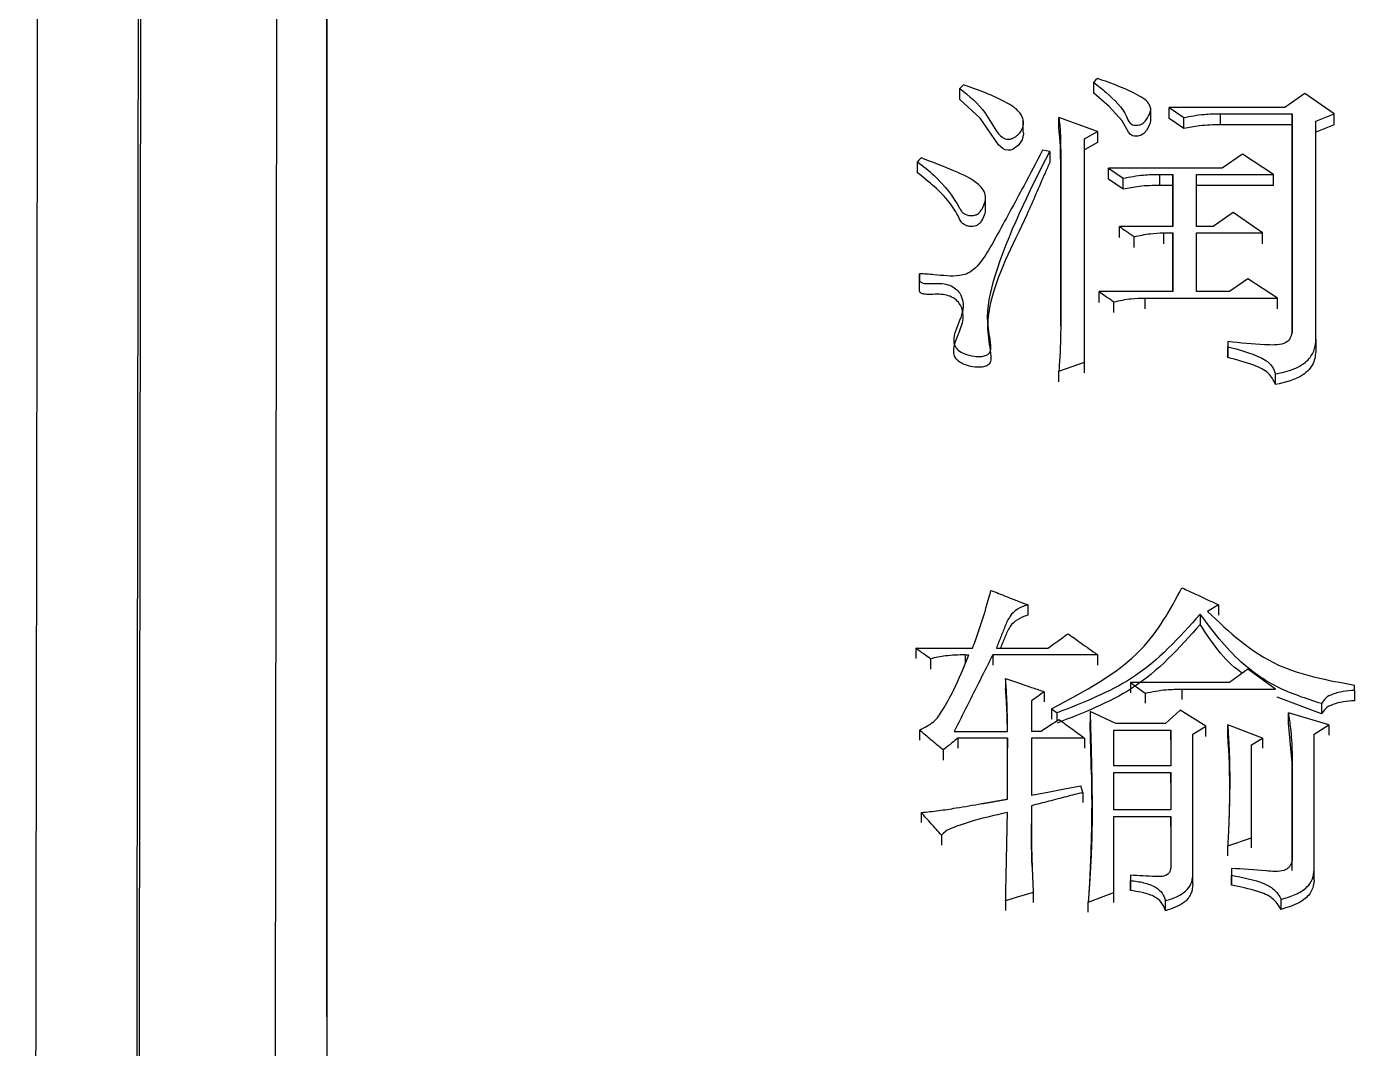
# Model space of a CAD drawing. Header units: millimetres. Extents: x 5659 to 7608, y 3628 to 5007.
# Drawn here: x 6097.13 to 6104.95, y 4815.67 to 4821.68 of the extents above; entities that cross this region are included whole.
import ezdxf

# ---------------------------------------------------------------- set-up
doc = ezdxf.new("R2010")
doc.units = ezdxf.units.MM

msp = doc.modelspace()

# ---------------------------------------------------------------- linework, layer by layer
at = {"color": 7, "linetype": 'Continuous', "lineweight": 25}
for p, q in [((6102.6487, 4821.3422), (6102.6271, 4821.32)), ((6102.6271, 4821.2546), (6102.6271, 4821.32)), ((6103.4168, 4821.2916), (6103.4168, 4821.357)), ((6104.6607, 4821.2903), (6104.5417, 4821.2087)), ((6104.8338, 4821.1716), (6104.6607, 4821.2903)), ((6103.8602, 4821.2087), (6103.9468, 4821.1493)), ((6104.5417, 4821.2087), (6103.8602, 4821.2087)), ((6103.8602, 4821.1435), (6103.8602, 4821.2087)), ((6103.0003, 4821.0712), (6103.0003, 4821.1363)), ((6103.4384, 4821.0675), (6103.2112, 4821.1493)), ((6103.2112, 4821.0841), (6103.2112, 4821.1493)), ((6103.7524, 4821.1297), (6103.7524, 4821.1954)), ((6103.9468, 4821.0841), (6103.8602, 4821.1435)), ((6103.9468, 4821.0841), (6103.9468, 4821.1493)), ((6104.1631, 4821.1716), (6104.585, 4821.1716)), ((6104.1631, 4821.1064), (6104.1631, 4821.1716)), ((6104.585, 4821.1716), (6104.585, 4819.8821)), ((6104.585, 4821.1064), (6104.585, 4821.1716)), ((6104.7256, 4821.127), (6104.8338, 4821.1716)), ((6104.8338, 4821.1064), (6104.8338, 4821.1716)), ((6103.3626, 4821.0228), (6103.4384, 4821.0675)), ((6103.4384, 4821.0675), (6103.4384, 4821.0025)), ((6104.585, 4821.1064), (6104.1631, 4821.1064)), ((6104.585, 4819.8821), (6104.585, 4821.1064)), ((6104.7256, 4819.8443), (6104.7256, 4821.127)), ((6104.8338, 4821.1064), (6104.7256, 4821.0619)), ((6103.3626, 4819.7079), (6103.3626, 4821.0228)), ((6103.4384, 4821.0025), (6103.3626, 4820.9579)), ((6103.1571, 4820.9484), (6103.1138, 4820.9558)), ((6103.1571, 4820.9484), (6103.1571, 4820.8835)), ((6103.222, 4820.9409), (6103.222, 4819.9199)), ((6103.222, 4820.8761), (6103.222, 4820.9409)), ((6104.2929, 4820.9335), (6104.1739, 4820.8514)), ((6104.4768, 4820.8141), (6104.2929, 4820.9335)), ((6102.3783, 4820.824), (6102.3783, 4820.8888)), ((6103.222, 4819.9199), (6103.222, 4820.8761)), ((6103.5033, 4820.8514), (6103.5898, 4820.7917)), ((6104.1739, 4820.8514), (6103.5033, 4820.8514)), ((6103.5033, 4820.7867), (6103.5033, 4820.8514)), ((6103.5898, 4820.727), (6103.5033, 4820.7867)), ((6103.5898, 4820.727), (6103.5898, 4820.7917)), ((6103.8061, 4820.8141), (6103.8819, 4820.8141)), ((6103.8061, 4820.7494), (6103.8061, 4820.8141)), ((6103.8819, 4820.7494), (6103.8061, 4820.7494)), ((6103.8819, 4820.8141), (6103.8819, 4820.5073)), ((6103.8819, 4820.7494), (6103.8819, 4820.8141)), ((6103.8819, 4820.5073), (6103.8819, 4820.7494)), ((6104.0225, 4820.8141), (6104.4768, 4820.8141)), ((6104.0225, 4820.5073), (6104.0225, 4820.8141)), ((6104.4768, 4820.7494), (6104.0225, 4820.7494)), ((6104.4768, 4820.7494), (6104.4768, 4820.8141)), ((6102.7792, 4820.6152), (6102.7792, 4820.6801)), ((6104.2388, 4820.5897), (6104.1199, 4820.5073)), ((6104.4119, 4820.4698), (6104.2388, 4820.5897)), ((6103.8819, 4820.5073), (6103.5682, 4820.5073)), ((6103.5682, 4820.443), (6103.5682, 4820.5073)), ((6104.1199, 4820.5073), (6104.0225, 4820.5073)), ((6103.6547, 4820.3831), (6103.6547, 4820.4473)), ((6103.8278, 4820.4698), (6103.8819, 4820.4698)), ((6103.8278, 4820.4698), (6103.8278, 4820.4055)), ((6103.8819, 4820.4698), (6103.8819, 4820.1238)), ((6103.8819, 4820.4056), (6103.8819, 4820.4698)), ((6104.0225, 4820.4698), (6104.4119, 4820.4698)), ((6104.0225, 4820.1238), (6104.0225, 4820.4698)), ((6104.4119, 4820.4056), (6104.4119, 4820.4698)), ((6103.8819, 4820.1238), (6103.8819, 4820.4055)), ((6102.3891, 4820.1353), (6102.3891, 4820.1992)), ((6104.3254, 4820.1991), (6104.2172, 4820.1238)), ((6104.4985, 4820.0861), (6104.3254, 4820.1991)), ((6103.8819, 4820.1238), (6103.4492, 4820.1238)), ((6103.4492, 4820.0601), (6103.4492, 4820.1238)), ((6104.2172, 4820.1238), (6104.0225, 4820.1238)), ((6103.5357, 4819.9998), (6103.5357, 4820.0634)), ((6103.7196, 4820.0861), (6104.4985, 4820.0861)), ((6103.7196, 4820.0223), (6103.7196, 4820.0861)), ((6104.4985, 4820.0224), (6104.4985, 4820.0861)), ((6104.2064, 4819.8291), (6104.2064, 4819.7988)), ((6104.2064, 4819.8291), (6104.2064, 4819.7658)), ((6104.2064, 4819.7355), (6104.2064, 4819.7988)), ((6104.7256, 4819.8443), (6104.7256, 4819.7809)), ((6103.2112, 4819.6548), (6103.3626, 4819.7079)), ((6103.2112, 4819.5917), (6103.2112, 4819.6548)), ((6103.3626, 4819.6448), (6103.3626, 4819.7079)), ((6104.4876, 4819.5764), (6104.4876, 4819.6396)), ((6103.0273, 4818.2792), (6103.0273, 4818.2178)), ((6104.1523, 4818.2792), (6104.0874, 4818.2406)), ((6104.1523, 4818.2792), (6104.1523, 4818.2181)), ((6104.0441, 4818.2251), (6104.0441, 4818.1641)), ((6102.3675, 4818.0238), (6102.7028, 4818.0238)), ((6102.3675, 4818.0238), (6102.3675, 4817.963)), ((6102.8434, 4818.0238), (6103.1463, 4818.0238)), ((6102.454, 4817.9617), (6102.454, 4817.9011)), ((6102.6595, 4817.985), (6102.6812, 4817.985)), ((6102.6595, 4817.985), (6102.6595, 4817.9353)), ((6103.4384, 4817.985), (6102.8218, 4817.985)), ((6102.8218, 4817.985), (6102.8218, 4817.9243)), ((6103.4384, 4817.985), (6103.4384, 4817.9243)), ((6102.8975, 4817.8453), (6102.8975, 4817.7847)), ((6104.3254, 4817.8996), (6104.2172, 4817.8219)), ((6104.4877, 4817.7831), (6104.3254, 4817.8996)), ((6103.1247, 4817.7675), (6103.1247, 4817.7071)), ((6103.6331, 4817.8219), (6103.7196, 4817.7597)), ((6104.2172, 4817.8219), (6103.6331, 4817.8219)), ((6103.6331, 4817.8219), (6103.6331, 4817.7614)), ((6103.936, 4817.7831), (6104.4877, 4817.7831)), ((6103.936, 4817.7831), (6103.936, 4817.7226)), ((6104.9528, 4817.7753), (6104.9528, 4817.8064)), ((6104.9528, 4817.7753), (6104.9528, 4817.7148)), ((6103.049, 4817.713), (6103.049, 4817.5338)), ((6103.7196, 4817.7597), (6103.7196, 4817.6993)), ((6104.7581, 4817.6368), (6104.4979, 4817.7352)), ((6104.7581, 4817.6975), (6104.7581, 4817.6371)), ((6103.1679, 4817.6663), (6103.2004, 4817.643)), ((6103.2004, 4817.5969), (6103.2004, 4817.643)), ((6103.5466, 4817.5806), (6103.3951, 4817.6507)), ((6103.3951, 4817.6507), (6103.3951, 4817.5905)), ((6103.9252, 4817.6585), (6103.8386, 4817.5806)), ((6104.0766, 4817.565), (6103.9252, 4817.6585)), ((6104.8014, 4817.5728), (6104.5634, 4817.6429)), ((6104.5634, 4817.5827), (6104.5634, 4817.6429)), ((6102.3892, 4817.5416), (6102.3892, 4817.4814)), ((6102.5946, 4817.5338), (6102.9083, 4817.5338)), ((6103.1031, 4817.5338), (6103.049, 4817.5338)), ((6103.5357, 4817.5416), (6103.8711, 4817.5416)), ((6103.5357, 4817.3307), (6103.5357, 4817.5416)), ((6103.8386, 4817.5806), (6103.5466, 4817.5806)), ((6103.8711, 4817.5416), (6103.8711, 4817.3307)), ((6103.8711, 4817.4815), (6103.8711, 4817.5416)), ((6104.0009, 4817.5182), (6104.0766, 4817.565)), ((6104.0766, 4817.5048), (6104.0766, 4817.565)), ((6104.4119, 4817.4948), (6104.2064, 4817.5728)), ((6104.2064, 4817.5123), (6104.2064, 4817.5728)), ((6104.585, 4817.3486), (6104.5634, 4817.5824)), ((6104.7148, 4817.5182), (6104.8014, 4817.5728)), ((6104.8014, 4817.5728), (6104.8014, 4817.5126)), ((6102.9083, 4817.4948), (6102.6163, 4817.4948)), ((6102.6163, 4817.4948), (6102.6163, 4817.4347)), ((6102.9083, 4817.135), (6102.9083, 4817.4948)), ((6102.9083, 4817.4948), (6102.9083, 4817.4347)), ((6103.3627, 4817.4948), (6103.049, 4817.4948)), ((6103.049, 4817.4948), (6103.049, 4817.1585)), ((6103.3627, 4817.4948), (6103.3627, 4817.4347)), ((6104.0009, 4816.6948), (6104.0009, 4817.5182)), ((6104.2103, 4817.4363), (6104.2064, 4817.5123)), ((6104.347, 4817.4557), (6104.4119, 4817.4948)), ((6104.4119, 4817.4948), (6104.4119, 4817.4347)), ((6104.7148, 4816.7184), (6104.7148, 4817.5182)), ((6102.5297, 4817.4245), (6102.5297, 4817.3645)), ((6104.585, 4817.4089), (6104.585, 4816.7735)), ((6104.585, 4817.3489), (6104.585, 4817.4089)), ((6103.8711, 4817.3307), (6103.5357, 4817.3307)), ((6104.585, 4816.7141), (6104.585, 4817.3486)), ((6103.5357, 4817.2916), (6103.8711, 4817.2916)), ((6103.5357, 4817.0722), (6103.5357, 4817.2916)), ((6103.8711, 4817.2916), (6103.8711, 4817.0722)), ((6103.8711, 4817.2318), (6103.8711, 4817.2916)), ((6103.3519, 4817.1741), (6103.341, 4817.2133)), ((6103.3519, 4817.1741), (6103.3519, 4817.1145)), ((6103.8711, 4817.0722), (6103.5357, 4817.0722)), ((6102.3999, 4817.0565), (6102.3999, 4816.997)), ((6103.5357, 4817.033), (6103.8711, 4817.033)), ((6103.5358, 4816.5844), (6103.5357, 4817.033)), ((6103.8711, 4817.033), (6103.8711, 4816.742)), ((6103.8711, 4816.9735), (6103.8711, 4817.033)), ((6102.5189, 4816.923), (6102.5189, 4816.8637)), ((6104.2064, 4816.8601), (6104.347, 4816.9073)), ((6104.347, 4816.848), (6104.347, 4816.9073)), ((6104.2064, 4816.8009), (6104.2064, 4816.8601)), ((6103.6331, 4816.6869), (6103.6331, 4816.6553)), ((6103.6331, 4816.6869), (6103.6331, 4816.6279)), ((6104.0009, 4816.6358), (6104.0009, 4816.6948)), ((6104.2281, 4816.7263), (6104.2281, 4816.6869)), ((6104.2281, 4816.7263), (6104.2281, 4816.6672)), ((6104.2281, 4816.6276), (6104.2281, 4816.6869)), ((6104.7148, 4816.6594), (6104.7148, 4816.7184)), ((6103.6331, 4816.5961), (6103.6331, 4816.6553)), ((6102.8975, 4816.537), (6102.8975, 4816.4782)), ((6103.0598, 4816.5844), (6103.0598, 4816.5255)), ((6103.3843, 4816.5291), (6103.5358, 4816.5844)), ((6103.3843, 4816.4703), (6103.3843, 4816.5291)), ((6103.5358, 4816.5255), (6103.5358, 4816.5844)), ((6103.8386, 4816.4779), (6103.8386, 4816.537)), ((6104.5201, 4816.4857), (6104.5201, 4816.5449))]:
    msp.add_line(p, q, dxfattribs=at)
at = {"color": 7, "linetype": 'Continuous', "lineweight": 25, "flags": 128}
for points in [[(6103.4383, 4821.3792), (6103.4275, 4821.3681), (6103.4167, 4821.357)], [(6103.7511, 4821.13), (6103.7475, 4821.1096), (6103.7275, 4821.0735), (6103.7117, 4821.0546), (6103.6962, 4821.0443), (6103.6768, 4821.0386), (6103.6577, 4821.0385), (6103.6442, 4821.042), (6103.6331, 4821.0488), (6103.6224, 4821.0624), (6103.5837, 4821.1292), (6103.5079, 4821.2138), (6103.4168, 4821.2916), (6103.4168, 4821.2916)], [(6102.9987, 4821.0698), (6103.0022, 4821.052), (6102.9955, 4821.0176), (6102.9733, 4820.9859), (6102.941, 4820.963), (6102.9264, 4820.9576), (6102.9116, 4820.9558), (6102.8952, 4820.9588), (6102.88, 4820.9664), (6102.8557, 4820.9889), (6102.7465, 4821.1453), (6102.6271, 4821.2546), (6102.6271, 4821.2546)], [(6102.3999, 4820.9111), (6102.3944, 4820.9054), (6102.3864, 4820.8971), (6102.3783, 4820.8888)], [(6102.3891, 4820.1654), (6102.3891, 4820.1891), (6102.3891, 4820.2293)], [(6103.1679, 4817.6663), (6103.1679, 4817.6394), (6103.1679, 4817.6226), (6103.1679, 4817.606)], [(6103.049, 4817.1585), (6103.1463, 4817.1768), (6103.2437, 4817.195), (6103.341, 4817.2133)], [(6103.0598, 4816.5844), (6103.0128, 4816.5706), (6102.9658, 4816.5569), (6102.8975, 4816.537)]]:
    msp.add_lwpolyline(points, dxfattribs=at)
at = {"color": 7, "linetype": 'Continuous', "lineweight": 25}
for points, knots in [([(6098.8965, 4846.9423), (6098.8965, 4846.8383), (6098.8966, 4846.3175), (6098.8966, 4844.9506), (6098.8967, 4842.7907), (6098.8968, 4840.1723), (6098.8968, 4837.7098), (6098.8968, 4834.202), (6098.8969, 4831.059), (6098.8969, 4826.7439), (6098.8969, 4822.0569), (6098.897, 4816.9247), (6098.897, 4811.5011), (6098.8971, 4806.9424), (6098.8971, 4801.02), (6098.8972, 4796.1142), (6098.8973, 4789.4352), (6098.8974, 4785.1425), (6098.8974, 4782.1413)], [0, 0, 0, 0, 0.020124, 0.100733, 0.181328, 0.221587, 0.302184, 0.342442, 0.423039, 0.463298, 0.543894, 0.624491, 0.664749, 0.745346, 0.785604, 0.8662, 0.906458, 1, 1, 1, 1]), ([(6098.897, 4815.8523), (6098.897, 4817.037), (6098.8969, 4819.2905), (6098.8969, 4823.3308), (6098.8969, 4827.0384), (6098.8968, 4831.2731), (6098.8968, 4834.347), (6098.8968, 4837.7592), (6098.8967, 4840.7366), (6098.8967, 4843.0801), (6098.8966, 4845.0205), (6098.8965, 4845.7542), (6098.8965, 4846.251)], [0, 0, 0, 0, 0.072858, 0.13859, 0.270184, 0.335916, 0.467513, 0.533245, 0.664841, 0.796434, 0.862166, 1, 1, 1, 1]), ([(6097.2279, 4845.9943), (6097.228, 4846.0226), (6097.2283, 4846.1111), (6097.227, 4845.1247), (6097.224, 4843.1118), (6097.2194, 4840.0492), (6097.2142, 4836.6609), (6097.2091, 4833.3235), (6097.2044, 4830.2538), (6097.1989, 4826.6104), (6097.1923, 4822.3397), (6097.1851, 4817.694), (6097.1774, 4812.7472), (6097.1692, 4807.5768), (6097.1602, 4801.8925), (6097.1503, 4795.6955), (6097.1396, 4789.0117), (6097.132, 4784.3209), (6097.1282, 4781.9269)], [0, 0, 0, 0, 0.039342, 0.122943, 0.206183, 0.289063, 0.371582, 0.416612, 0.465601, 0.518547, 0.575452, 0.636313, 0.690059, 0.746552, 0.805793, 0.867782, 0.932518, 1, 1, 1, 1]), ([(6097.7332, 4781.7913), (6097.7378, 4785.0906), (6097.7469, 4791.6891), (6097.7598, 4801.1191), (6097.7718, 4809.9997), (6097.7828, 4818.1574), (6097.7925, 4825.4578), (6097.8008, 4831.7755), (6097.8075, 4836.9976), (6097.8126, 4841.0541), (6097.8158, 4843.8021), (6097.8172, 4845.2482), (6097.8169, 4845.225), (6097.8167, 4845.2162)], [0, 0, 0, 0, 0.094309, 0.188619, 0.282928, 0.377238, 0.471547, 0.565857, 0.660166, 0.754475, 0.848785, 0.943094, 1, 1, 1, 1]), ([(6097.7472, 4781.7426), (6097.7505, 4784.1283), (6097.757, 4788.8349), (6097.7662, 4795.5842), (6097.7749, 4801.9267), (6097.7829, 4807.8219), (6097.7902, 4813.2525), (6097.7979, 4818.9855), (6097.8056, 4824.7541), (6097.8128, 4830.2344), (6097.8186, 4834.7015), (6097.8231, 4838.2247), (6097.8263, 4840.8866), (6097.8286, 4842.7895), (6097.8299, 4844.0083), (6097.8305, 4844.7253), (6097.8303, 4844.7561), (6097.8302, 4844.7708)], [0, 0, 0, 0, 0.06854, 0.13522, 0.200041, 0.263001, 0.324101, 0.38334, 0.468684, 0.549845, 0.626823, 0.699617, 0.768227, 0.832652, 0.892892, 0.948946, 1, 1, 1, 1]), ([(6098.6283, 4844.017), (6098.6284, 4844.0291), (6098.6287, 4844.1413), (6098.6285, 4843.7887), (6098.628, 4843.2187), (6098.6274, 4842.672), (6098.6267, 4841.9978), (6098.6257, 4841.1897), (6098.6246, 4840.2499), (6098.6233, 4839.1783), (6098.6212, 4837.4687), (6098.6179, 4834.7826), (6098.6127, 4830.6328), (6098.606, 4825.4164), (6098.5986, 4819.8096), (6098.591, 4814.1323), (6098.5836, 4808.6652), (6098.5754, 4802.6524), (6098.5664, 4796.1048), (6098.5566, 4789.0619), (6098.5498, 4784.1196), (6098.5463, 4781.6055)], [0, 0, 0, 0, 0.008365, 0.077995, 0.107986, 0.138061, 0.168221, 0.198465, 0.228793, 0.259205, 0.289702, 0.358895, 0.433683, 0.514064, 0.600037, 0.66048, 0.723411, 0.788828, 0.856732, 0.927123, 1, 1, 1, 1]), ([(6103.4168, 4821.357), (6103.4413, 4821.3368), (6103.5152, 4821.2758), (6103.5969, 4821.1977), (6103.6204, 4821.1249), (6103.6389, 4821.1087), (6103.6529, 4821.1037), (6103.669, 4821.1024), (6103.6865, 4821.1049), (6103.7048, 4821.1127), (6103.7271, 4821.1342), (6103.7429, 4821.1623), (6103.755, 4821.1939), (6103.7482, 4821.2216), (6103.726, 4821.2521), (6103.6625, 4821.2907), (6103.5653, 4821.3344), (6103.4809, 4821.3642), (6103.4383, 4821.3792)], [0, 0, 0, 0, 0.109185, 0.329159, 0.383764, 0.397994, 0.412315, 0.428913, 0.44575, 0.465116, 0.490353, 0.552222, 0.585254, 0.61868, 0.660425, 0.720614, 0.859403, 1, 1, 1, 1]), ([(6102.6271, 4821.32), (6102.6821, 4821.2755), (6102.7796, 4821.1969), (6102.8262, 4821.0837), (6102.8739, 4821.0339), (6102.8943, 4821.0233), (6102.9123, 4821.0195), (6102.9315, 4821.0232), (6102.9529, 4821.0335), (6102.9772, 4821.0525), (6102.9982, 4821.0816), (6103.0043, 4821.1175), (6102.9967, 4821.1595), (6102.9608, 4821.202), (6102.8473, 4821.2715), (6102.7367, 4821.3108), (6102.6487, 4821.3422)], [0, 0, 0, 0, 0.207529, 0.367372, 0.400836, 0.41667, 0.431354, 0.448141, 0.466694, 0.497248, 0.538464, 0.578549, 0.619959, 0.682145, 0.746849, 1, 1, 1, 1]), ([(6103.2112, 4821.1493), (6103.2145, 4821.1197), (6103.2201, 4821.0703), (6103.2213, 4821.0008), (6103.2218, 4820.9609), (6103.222, 4820.9409)], [0, 0, 0, 0, 0.426865, 0.713404, 1, 1, 1, 1]), ([(6103.9468, 4821.1493), (6103.9865, 4821.1567), (6104.0577, 4821.1699), (6104.1308, 4821.171), (6104.1631, 4821.1716)], [0, 0, 0, 0, 0.558835, 1, 1, 1, 1]), ([(6103.222, 4820.8761), (6103.2218, 4820.8909), (6103.2214, 4820.9331), (6103.2206, 4821.0026), (6103.2143, 4821.0569), (6103.2112, 4821.0841)], [0, 0, 0, 0, 0.213578, 0.606407, 1, 1, 1, 1]), ([(6104.1631, 4821.1064), (6104.122, 4821.1055), (6104.0488, 4821.1039), (6103.9779, 4821.0902), (6103.9468, 4821.0841)], [0, 0, 0, 0, 0.561085, 1, 1, 1, 1]), ([(6102.3783, 4820.8888), (6102.4118, 4820.8623), (6102.5133, 4820.7823), (6102.5926, 4820.6782), (6102.6364, 4820.5963), (6102.6537, 4820.5817), (6102.6751, 4820.5733), (6102.697, 4820.5705), (6102.7171, 4820.573), (6102.7348, 4820.5812), (6102.758, 4820.6044), (6102.7744, 4820.6401), (6102.7823, 4820.6844), (6102.7686, 4820.7232), (6102.7126, 4820.7818), (6102.5821, 4820.842), (6102.4643, 4820.8867), (6102.3999, 4820.9111)], [0, 0, 0, 0, 0.118687, 0.359196, 0.382949, 0.402078, 0.421221, 0.441113, 0.455768, 0.470499, 0.490908, 0.548405, 0.590663, 0.633125, 0.674263, 0.821869, 1, 1, 1, 1]), ([(6103.1138, 4820.9558), (6103.0774, 4820.8857), (6102.9886, 4820.7148), (6102.8759, 4820.5088), (6102.7841, 4820.343), (6102.73, 4820.2675), (6102.6728, 4820.2275), (6102.5917, 4820.2088), (6102.4969, 4820.2231), (6102.4182, 4820.2276), (6102.3891, 4820.2293)], [0, 0, 0, 0, 0.2217717, 0.5408252, 0.6535026, 0.7489436, 0.7896473, 0.8225494, 0.93445, 1, 1, 1, 1]), ([(6102.3891, 4820.1992), (6102.3892, 4820.1957), (6102.3895, 4820.1899), (6102.3941, 4820.1824), (6102.4016, 4820.1768), (6102.4182, 4820.1713), (6102.4601, 4820.1699), (6102.5123, 4820.1749), (6102.5679, 4820.163), (6102.604, 4820.1426), (6102.6323, 4820.1102), (6102.6498, 4820.0628), (6102.6443, 4819.9792), (6102.5998, 4819.9042), (6102.5891, 4819.8351), (6102.5971, 4819.8016), (6102.6185, 4819.776), (6102.6576, 4819.7544), (6102.7045, 4819.742), (6102.7475, 4819.7403), (6102.7751, 4819.7452), (6102.7925, 4819.7531), (6102.8033, 4819.7632), (6102.8114, 4819.781), (6102.8091, 4819.8414), (6102.7747, 4819.9855), (6102.8702, 4820.3836), (6103.0349, 4820.7078), (6103.1571, 4820.9484)], [0, 0, 0, 0, 0.005261, 0.008837, 0.012422, 0.017277, 0.029828, 0.061172, 0.078769, 0.096459, 0.112862, 0.137643, 0.170618, 0.238675, 0.261666, 0.275651, 0.289759, 0.306991, 0.331345, 0.347224, 0.357105, 0.364402, 0.370592, 0.376767, 0.392657, 0.46137, 0.600195, 1, 1, 1, 1]), ([(6102.7778, 4820.6153), (6102.7775, 4820.6048), (6102.7767, 4820.58), (6102.7618, 4820.5498), (6102.7453, 4820.5263), (6102.7301, 4820.514), (6102.7133, 4820.5078), (6102.6941, 4820.5063), (6102.6728, 4820.5095), (6102.6515, 4820.5185), (6102.6338, 4820.535), (6102.6115, 4820.582), (6102.5672, 4820.6554), (6102.4794, 4820.7427), (6102.4122, 4820.7968), (6102.3783, 4820.824)], [0, 0, 0, 0, 0.057364, 0.135452, 0.174054, 0.20354, 0.227011, 0.250403, 0.283482, 0.316855, 0.35045, 0.398369, 0.589542, 0.793116, 1, 1, 1, 1]), ([(6103.1571, 4820.8835), (6103.1479, 4820.8631), (6103.1017, 4820.761), (6102.9857, 4820.4773), (6102.8143, 4820.1748), (6102.7842, 4819.8855), (6102.809, 4819.7812), (6102.8113, 4819.7181), (6102.8035, 4819.6998), (6102.7912, 4819.6887), (6102.7707, 4819.6804), (6102.7364, 4819.6762), (6102.6905, 4819.6814), (6102.6461, 4819.6964), (6102.6125, 4819.718), (6102.5937, 4819.7452), (6102.5882, 4819.7948), (6102.6141, 4819.8639), (6102.6483, 4819.939), (6102.6479, 4820.0064), (6102.6295, 4820.0512), (6102.5991, 4820.0828), (6102.561, 4820.1013), (6102.5161, 4820.1092), (6102.4768, 4820.1077), (6102.4434, 4820.1067), (6102.4219, 4820.1075), (6102.4064, 4820.111), (6102.3971, 4820.1157), (6102.3911, 4820.1225), (6102.3891, 4820.1294), (6102.3891, 4820.1337), (6102.3891, 4820.1353)], [0, 0, 0, 0, 0.033509, 0.167495, 0.460572, 0.533975, 0.607467, 0.62244, 0.629349, 0.63632, 0.644144, 0.656215, 0.676583, 0.698156, 0.712672, 0.727345, 0.74395, 0.787231, 0.835835, 0.865096, 0.888822, 0.906543, 0.924342, 0.940793, 0.960202, 0.97046, 0.980426, 0.985388, 0.989354, 0.993351, 0.997673, 1, 1, 1, 1]), ([(6103.5898, 4820.7917), (6103.6296, 4820.7991), (6103.7007, 4820.8124), (6103.7739, 4820.8136), (6103.8061, 4820.8141)], [0, 0, 0, 0, 0.558836, 1, 1, 1, 1]), ([(6103.8061, 4820.7494), (6103.7651, 4820.7485), (6103.6918, 4820.7469), (6103.6209, 4820.7331), (6103.5898, 4820.727)], [0, 0, 0, 0, 0.561086, 1, 1, 1, 1]), ([(6103.5682, 4820.5073), (6103.5805, 4820.4987), (6103.6011, 4820.4844), (6103.63, 4820.4644), (6103.6465, 4820.453), (6103.6547, 4820.4473)], [0, 0, 0, 0, 0.42837, 0.714189, 1, 1, 1, 1]), ([(6103.6547, 4820.4473), (6103.6864, 4820.4541), (6103.7431, 4820.4663), (6103.8019, 4820.4687), (6103.8278, 4820.4698)], [0, 0, 0, 0, 0.558879, 1, 1, 1, 1]), ([(6102.3891, 4820.2293), (6102.3891, 4820.2237), (6102.3891, 4820.2136), (6102.3891, 4820.2036), (6102.3891, 4820.1992)], [0, 0, 0, 0, 0.56, 1, 1, 1, 1]), ([(6103.4492, 4820.1238), (6103.4615, 4820.1152), (6103.4821, 4820.1008), (6103.511, 4820.0807), (6103.5275, 4820.0692), (6103.5357, 4820.0634)], [0, 0, 0, 0, 0.428365, 0.714185, 1, 1, 1, 1]), ([(6103.5357, 4820.0634), (6103.5693, 4820.0708), (6103.6295, 4820.084), (6103.692, 4820.0855), (6103.7196, 4820.0861)], [0, 0, 0, 0, 0.558545, 1, 1, 1, 1]), ([(6103.222, 4819.9199), (6103.2217, 4819.8934), (6103.2212, 4819.8403), (6103.2178, 4819.752), (6103.2136, 4819.6901), (6103.2112, 4819.6548)], [0, 0, 0, 0, 0.300385, 0.600783, 1, 1, 1, 1]), ([(6104.585, 4819.8821), (6104.5821, 4819.8698), (6104.5763, 4819.8448), (6104.5381, 4819.8135), (6104.4818, 4819.8083), (6104.3714, 4819.8121), (6104.2794, 4819.8216), (6104.2064, 4819.8291)], [0, 0, 0, 0, 0.110883, 0.226049, 0.356903, 0.489202, 1, 1, 1, 1]), ([(6104.2064, 4819.7988), (6104.2728, 4819.782), (6104.3645, 4819.7586), (6104.4652, 4819.6986), (6104.4803, 4819.659), (6104.4876, 4819.6396)], [0, 0, 0, 0, 0.572938, 0.791384, 1, 1, 1, 1]), ([(6104.4876, 4819.6396), (6104.5247, 4819.6471), (6104.5975, 4819.6618), (6104.6803, 4819.7139), (6104.7209, 4819.78), (6104.7241, 4819.8229), (6104.7256, 4819.8443)], [0, 0, 0, 0, 0.292671, 0.574804, 0.788903, 1, 1, 1, 1]), ([(6104.2064, 4819.7657), (6104.2064, 4819.7601), (6104.2064, 4819.75), (6104.2064, 4819.7399), (6104.2064, 4819.7355)], [0, 0, 0, 0, 0.56, 1, 1, 1, 1]), ([(6104.4876, 4819.5764), (6104.4762, 4819.6006), (6104.4526, 4819.6505), (6104.3424, 4819.7005), (6104.2583, 4819.7221), (6104.2064, 4819.7355)], [0, 0, 0, 0, 0.2654466, 0.5469642, 1, 1, 1, 1]), ([(6104.7256, 4819.7808), (6104.723, 4819.7537), (6104.7177, 4819.6988), (6104.6395, 4819.611), (6104.5459, 4819.5897), (6104.4876, 4819.5764)], [0, 0, 0, 0, 0.269364, 0.545159, 1, 1, 1, 1]), ([(6102.7028, 4818.0238), (6102.714, 4818.0547), (6102.7363, 4818.1165), (6102.7733, 4818.2299), (6102.7965, 4818.3127), (6102.811, 4818.3642)], [0, 0, 0, 0, 0.274107, 0.548239, 1, 1, 1, 1]), ([(6102.811, 4818.3642), (6102.8411, 4818.3524), (6102.8922, 4818.3323), (6102.9644, 4818.304), (6103.0063, 4818.2875), (6103.0273, 4818.2792)], [0, 0, 0, 0, 0.417909, 0.708955, 1, 1, 1, 1]), ([(6103.1679, 4817.6663), (6103.3634, 4817.7705), (6103.7065, 4817.9535), (6103.8669, 4818.2514), (6103.936, 4818.3796)], [0, 0, 0, 0, 0.5695969, 1, 1, 1, 1]), ([(6103.936, 4818.3796), (6103.965, 4818.3662), (6104.0156, 4818.3427), (6104.0877, 4818.3093), (6104.1308, 4818.2893), (6104.1523, 4818.2792)], [0, 0, 0, 0, 0.402386, 0.701193, 1, 1, 1, 1]), ([(6103.0273, 4818.2792), (6103.006, 4818.2718), (6102.9641, 4818.2571), (6102.917, 4818.21), (6102.8936, 4818.1506), (6102.8669, 4818.0876), (6102.8512, 4818.0451), (6102.8434, 4818.0238)], [0, 0, 0, 0, 0.178456, 0.349692, 0.567005, 0.783635, 1, 1, 1, 1]), ([(6104.0874, 4818.2406), (6104.2148, 4818.1196), (6104.446, 4817.8998), (6104.7957, 4817.8354), (6104.9528, 4817.8064)], [0, 0, 0, 0, 0.550671, 1, 1, 1, 1]), ([(6103.0273, 4818.2178), (6103.006, 4818.2104), (6102.9641, 4818.1957), (6102.917, 4818.1487), (6102.8937, 4818.0893), (6102.8751, 4818.0467), (6102.8668, 4818.0246), (6102.8664, 4818.0238)], [0, 0, 0, 0, 0.225395, 0.441569, 0.715814, 0.989183, 1, 1, 1, 1]), ([(6104.0441, 4818.2251), (6103.9217, 4818.0877), (6103.6996, 4817.8384), (6103.355, 4817.7035), (6103.2004, 4817.643)], [0, 0, 0, 0, 0.551113, 1, 1, 1, 1]), ([(6104.0441, 4818.1638), (6103.9217, 4818.0266), (6103.6994, 4817.7775), (6103.355, 4817.6428), (6103.2004, 4817.5824)], [0, 0, 0, 0, 0.5510086, 1, 1, 1, 1]), ([(6104.7581, 4817.6975), (6104.6686, 4817.7264), (6104.4916, 4817.7837), (6104.2382, 4817.964), (6104.1173, 4818.1267), (6104.0441, 4818.2251)], [0, 0, 0, 0, 0.288018, 0.569196, 1, 1, 1, 1]), ([(6104.2929, 4817.8763), (6104.2904, 4817.878), (6104.1791, 4817.9541), (6104.1108, 4818.0601), (6104.0441, 4818.1638)], [0, 0, 0, 0, 0.0224538, 1, 1, 1, 1]), ([(6103.1463, 4818.0238), (6103.1588, 4818.0327), (6103.1849, 4818.0514), (6103.2245, 4818.0798), (6103.2517, 4818.0993), (6103.2653, 4818.109)], [0, 0, 0, 0, 0.314652, 0.657325, 1, 1, 1, 1]), ([(6103.2653, 4818.109), (6103.2903, 4818.0912), (6103.3316, 4818.0616), (6103.3893, 4818.0202), (6103.422, 4817.9967), (6103.4384, 4817.985)], [0, 0, 0, 0, 0.432644, 0.716322, 1, 1, 1, 1]), ([(6102.454, 4817.9617), (6102.4417, 4817.9706), (6102.4211, 4817.9854), (6102.3922, 4818.0061), (6102.3757, 4818.0179), (6102.3675, 4818.0238)], [0, 0, 0, 0, 0.428361, 0.714181, 1, 1, 1, 1]), ([(6102.3892, 4817.5416), (6102.4192, 4817.5563), (6102.4786, 4817.5854), (6102.5358, 4817.6732), (6102.6076, 4817.8034), (6102.6525, 4817.9142), (6102.6812, 4817.985)], [0, 0, 0, 0, 0.161067, 0.318631, 0.564031, 1, 1, 1, 1]), ([(6102.6595, 4817.985), (6102.6205, 4817.9839), (6102.5508, 4817.982), (6102.4835, 4817.9679), (6102.454, 4817.9617)], [0, 0, 0, 0, 0.561073, 1, 1, 1, 1]), ([(6102.8218, 4817.985), (6102.7968, 4817.9354), (6102.7464, 4817.8355), (6102.6707, 4817.6851), (6102.62, 4817.5842), (6102.5946, 4817.5338)], [0, 0, 0, 0, 0.330678, 0.665338, 1, 1, 1, 1]), ([(6102.9083, 4817.5338), (6102.9083, 4817.5671), (6102.9082, 4817.6358), (6102.9043, 4817.7396), (6102.8998, 4817.81), (6102.8975, 4817.8453)], [0, 0, 0, 0, 0.320269, 0.660054, 1, 1, 1, 1]), ([(6102.8975, 4817.8453), (6102.9284, 4817.8347), (6102.9818, 4817.8164), (6103.0575, 4817.7905), (6103.1023, 4817.7752), (6103.1247, 4817.7675)], [0, 0, 0, 0, 0.4083, 0.70415, 1, 1, 1, 1]), ([(6102.9079, 4817.5338), (6102.9078, 4817.547), (6102.9076, 4817.5954), (6102.9042, 4817.679), (6102.8997, 4817.7493), (6102.8975, 4817.7844)], [0, 0, 0, 0, 0.1572683, 0.5785381, 1, 1, 1, 1]), ([(6103.1247, 4817.7675), (6103.1121, 4817.7584), (6103.0868, 4817.7403), (6103.0616, 4817.7221), (6103.049, 4817.713)], [0, 0, 0, 0, 0.5000008, 1, 1, 1, 1]), ([(6103.7196, 4817.7597), (6103.7607, 4817.7677), (6103.8319, 4817.7814), (6103.905, 4817.7826), (6103.936, 4817.7831)], [0, 0, 0, 0, 0.576908, 1, 1, 1, 1]), ([(6104.9528, 4817.7753), (6104.9088, 4817.7715), (6104.8479, 4817.7663), (6104.781, 4817.7324), (6104.7656, 4817.709), (6104.7581, 4817.6975)], [0, 0, 0, 0, 0.571542, 0.789948, 1, 1, 1, 1]), ([(6104.9528, 4817.7145), (6104.9088, 4817.7108), (6104.8479, 4817.7056), (6104.781, 4817.6717), (6104.7656, 4817.6483), (6104.7581, 4817.6368)], [0, 0, 0, 0, 0.5716925, 0.7900761, 1, 1, 1, 1]), ([(6103.3951, 4817.6507), (6103.3953, 4817.6438), (6103.3957, 4817.63), (6103.3963, 4817.6093), (6103.3969, 4817.5885), (6103.3975, 4817.5678), (6103.398, 4817.5505), (6103.3985, 4817.5332), (6103.3989, 4817.5194), (6103.3992, 4817.5055), (6103.3995, 4817.4951), (6103.3998, 4817.4865), (6103.4001, 4817.4744), (6103.4004, 4817.4622), (6103.4008, 4817.4484), (6103.401, 4817.438), (6103.4014, 4817.4241), (6103.4017, 4817.4103), (6103.4021, 4817.393), (6103.4025, 4817.3791), (6103.4028, 4817.3652), (6103.403, 4817.3566), (6103.4032, 4817.3479), (6103.4034, 4817.3392), (6103.4036, 4817.3306), (6103.4037, 4817.3219), (6103.4039, 4817.3132), (6103.4041, 4817.3045), (6103.4043, 4817.2959), (6103.4044, 4817.2872), (6103.4046, 4817.2785), (6103.4048, 4817.2698), (6103.4049, 4817.2611), (6103.4051, 4817.2525), (6103.4052, 4817.2438), (6103.4055, 4817.2247), (6103.4066, 4817.1517), (6103.4073, 4817.0543), (6103.4061, 4816.9568), (6103.405, 4816.908), (6103.4041, 4816.8801), (6103.4034, 4816.8592), (6103.4026, 4816.8383), (6103.4017, 4816.8173), (6103.4009, 4816.7999), (6103.4001, 4816.7824), (6103.3992, 4816.765), (6103.3982, 4816.7475), (6103.3973, 4816.7301), (6103.3963, 4816.7126), (6103.395, 4816.6917), (6103.3939, 4816.6742), (6103.3928, 4816.6568), (6103.3917, 4816.6393), (6103.3906, 4816.6218), (6103.3894, 4816.6044), (6103.3882, 4816.5869), (6103.3871, 4816.5694), (6103.3857, 4816.5501), (6103.3849, 4816.5379), (6103.3843, 4816.5291)], [0, 0, 0, 0, 0.018603, 0.037206, 0.055809, 0.074412, 0.093015, 0.102316, 0.120919, 0.130221, 0.139522, 0.148824, 0.153474, 0.172077, 0.181379, 0.19068, 0.199982, 0.218585, 0.227886, 0.246489, 0.255791, 0.265092, 0.269743, 0.279044, 0.288346, 0.292997, 0.302298, 0.311599, 0.31625, 0.325552, 0.334853, 0.339504, 0.348805, 0.358107, 0.362758, 0.372059, 0.409265, 0.558092, 0.632505, 0.669711, 0.688314, 0.706917, 0.72552, 0.744123, 0.762726, 0.772028, 0.790631, 0.809233, 0.818535, 0.837138, 0.855741, 0.874344, 0.883645, 0.902248, 0.920851, 0.930153, 0.948756, 0.967359, 0.97666, 1, 1, 1, 1]), ([(6104.5634, 4817.6429), (6104.5676, 4817.6131), (6104.5753, 4817.5594), (6104.5829, 4817.4813), (6104.5843, 4817.433), (6104.585, 4817.4089)], [0, 0, 0, 0, 0.38409, 0.691775, 1, 1, 1, 1]), ([(6102.5297, 4817.4245), (6102.5063, 4817.444), (6102.4594, 4817.4831), (6102.4126, 4817.5221), (6102.3892, 4817.5416)], [0, 0, 0, 0, 0.4999998, 1, 1, 1, 1]), ([(6103.1031, 4817.5338), (6103.1161, 4817.5423), (6103.1407, 4817.5582), (6103.1767, 4817.5816), (6103.1997, 4817.5965), (6103.2112, 4817.604)], [0, 0, 0, 0, 0.36195, 0.680974, 1, 1, 1, 1]), ([(6103.2112, 4817.604), (6103.2365, 4817.5858), (6103.2869, 4817.5494), (6103.3374, 4817.513), (6103.3627, 4817.4948)], [0, 0, 0, 0, 0.5, 1, 1, 1, 1]), ([(6103.4027, 4817.2808), (6103.4027, 4817.284), (6103.4008, 4817.3874), (6103.3979, 4817.4904), (6103.3951, 4817.5902)], [0, 0, 0, 0, 0.030859, 1, 1, 1, 1]), ([(6104.2064, 4817.5728), (6104.2078, 4817.5486), (6104.21, 4817.5122), (6104.2122, 4817.4698), (6104.2132, 4817.4486), (6104.2142, 4817.4274), (6104.2168, 4817.3636), (6104.2183, 4817.2785), (6104.2177, 4817.1811), (6104.2167, 4817.1294), (6104.2159, 4817.0989), (6104.2156, 4817.0898), (6104.2152, 4817.0776), (6104.2149, 4817.0654), (6104.2145, 4817.0532), (6104.2141, 4817.044), (6104.2138, 4817.0349), (6104.2134, 4817.0227), (6104.2129, 4817.0105), (6104.2124, 4816.9983), (6104.2121, 4816.9891), (6104.2116, 4816.9769), (6104.2111, 4816.9647), (6104.2104, 4816.9495), (6104.2098, 4816.9342), (6104.2089, 4816.9159), (6104.2078, 4816.8912), (6104.207, 4816.8726), (6104.2064, 4816.8601)], [0, 0, 0, 0, 0.10244, 0.15366, 0.17927, 0.192075, 0.243295, 0.448194, 0.550635, 0.653077, 0.665882, 0.678687, 0.691492, 0.717102, 0.729907, 0.742712, 0.755517, 0.768321, 0.793931, 0.806736, 0.819541, 0.832346, 0.857956, 0.870761, 0.896371, 0.921981, 0.947591, 1, 1, 1, 1]), ([(6102.6163, 4817.4948), (6102.6045, 4817.4852), (6102.5842, 4817.4687), (6102.5553, 4817.4453), (6102.5383, 4817.4314), (6102.5297, 4817.4245)], [0, 0, 0, 0, 0.408883, 0.704441, 1, 1, 1, 1]), ([(6104.347, 4816.9073), (6104.347, 4817.0407), (6104.347, 4817.2239), (6104.347, 4817.4062), (6104.347, 4817.4557)], [0, 0, 0, 0, 0.728341, 1, 1, 1, 1]), ([(6104.2106, 4817.4376), (6104.2106, 4817.4377), (6104.2105, 4817.4384), (6104.2108, 4817.4332), (6104.2134, 4817.3697), (6104.2168, 4817.2588), (6104.2162, 4817.1187), (6104.2145, 4817.0592), (6104.2135, 4817.0274)], [0, 0, 0, 0, 0.003713, 0.025466, 0.076389, 0.48901, 0.726573, 1, 1, 1, 1]), ([(6103.4027, 4817.2847), (6103.4027, 4817.2848), (6103.4027, 4817.2851), (6103.4027, 4817.2841), (6103.4032, 4817.2582), (6103.4051, 4817.1231), (6103.4037, 4816.9572), (6103.3981, 4816.7844), (6103.3925, 4816.6667), (6103.3898, 4816.6124), (6103.3889, 4816.5954), (6103.3888, 4816.5932), (6103.3888, 4816.5932), (6103.3888, 4816.5932)], [0, 0, 0, 0, 0.000503, 0.007261, 0.013576, 0.221535, 0.500861, 0.756485, 0.9233, 0.984677, 0.995082, 0.99888, 1, 1, 1, 1]), ([(6103.3519, 4817.1741), (6103.3198, 4817.1659), (6103.2533, 4817.1486), (6103.1524, 4817.1225), (6103.0834, 4817.1047), (6103.049, 4817.0957)], [0, 0, 0, 0, 0.317295, 0.658647, 1, 1, 1, 1]), ([(6102.3999, 4817.0565), (6102.4344, 4817.0599), (6102.5035, 4817.0666), (6102.6223, 4817.0854), (6102.7131, 4817.1008), (6102.7729, 4817.1112), (6102.7855, 4817.1134), (6102.795, 4817.115), (6102.8044, 4817.1167), (6102.8123, 4817.118), (6102.8202, 4817.1194), (6102.8265, 4817.1205), (6102.8343, 4817.1219), (6102.8422, 4817.1233), (6102.8501, 4817.1247), (6102.858, 4817.1261), (6102.8658, 4817.1275), (6102.8737, 4817.1288), (6102.8816, 4817.1302), (6102.8895, 4817.1316), (6102.8989, 4817.1333), (6102.9052, 4817.1344), (6102.9083, 4817.135)], [0, 0, 0, 0, 0.201249, 0.402512, 0.701241, 0.738586, 0.757258, 0.77593, 0.794603, 0.813275, 0.822611, 0.841284, 0.85062, 0.869292, 0.887965, 0.897301, 0.915973, 0.934645, 0.943982, 0.962654, 0.981327, 1, 1, 1, 1]), ([(6103.049, 4817.0957), (6103.0489, 4817.0406), (6103.0489, 4816.9836), (6103.0494, 4816.9232), (6103.0495, 4816.9145), (6103.0496, 4816.9059), (6103.0497, 4816.8973), (6103.0498, 4816.8903), (6103.0499, 4816.8817), (6103.05, 4816.8748), (6103.0501, 4816.8662), (6103.0503, 4816.8592), (6103.0504, 4816.8506), (6103.0506, 4816.8419), (6103.0509, 4816.8281), (6103.0512, 4816.816), (6103.0515, 4816.8039), (6103.0517, 4816.7953), (6103.052, 4816.7866), (6103.0522, 4816.778), (6103.0525, 4816.7693), (6103.0528, 4816.7589), (6103.0532, 4816.7485), (6103.0535, 4816.7399), (6103.0538, 4816.7312), (6103.0541, 4816.7226), (6103.0544, 4816.7139), (6103.0547, 4816.707), (6103.0549, 4816.7001), (6103.0552, 4816.6932), (6103.0555, 4816.6845), (6103.0559, 4816.6758), (6103.0562, 4816.6672), (6103.0566, 4816.6585), (6103.0574, 4816.6395), (6103.0585, 4816.6142), (6103.0594, 4816.5923), (6103.0598, 4816.5844)], [0, 0, 0, 0, 0.32454, 0.334682, 0.354966, 0.37525, 0.385391, 0.405675, 0.415817, 0.436101, 0.446242, 0.466526, 0.476668, 0.496952, 0.517235, 0.557803, 0.567945, 0.588228, 0.608512, 0.618654, 0.638938, 0.659221, 0.679505, 0.699789, 0.709931, 0.730214, 0.750498, 0.76064, 0.770782, 0.791065, 0.801207, 0.821491, 0.841775, 0.851916, 0.8722, 0.953335, 1, 1, 1, 1]), ([(6102.5189, 4816.923), (6102.4991, 4816.9453), (6102.4594, 4816.9898), (6102.4198, 4817.0343), (6102.3999, 4817.0565)], [0, 0, 0, 0, 0.499998, 1, 1, 1, 1]), ([(6102.9083, 4817.0565), (6102.8303, 4817.039), (6102.7183, 4817.0138), (6102.5998, 4816.9725), (6102.5441, 4816.9486), (6102.5272, 4816.9314), (6102.5189, 4816.923)], [0, 0, 0, 0, 0.564923, 0.811394, 0.907312, 1, 1, 1, 1]), ([(6102.8975, 4816.537), (6102.8976, 4816.5395), (6102.8977, 4816.5433), (6102.8978, 4816.5483), (6102.8979, 4816.5533), (6102.898, 4816.5596), (6102.8982, 4816.5672), (6102.8983, 4816.5747), (6102.8985, 4816.5822), (6102.8986, 4816.5898), (6102.8988, 4816.5973), (6102.8989, 4816.6049), (6102.8991, 4816.6124), (6102.8992, 4816.6199), (6102.8994, 4816.6275), (6102.8996, 4816.6375), (6102.8998, 4816.6476), (6102.9, 4816.6576), (6102.9002, 4816.6651), (6102.9003, 4816.6727), (6102.9005, 4816.6802), (6102.9006, 4816.6877), (6102.9008, 4816.6953), (6102.901, 4816.7028), (6102.9011, 4816.7103), (6102.9013, 4816.7179), (6102.9014, 4816.7254), (6102.9016, 4816.7329), (6102.9018, 4816.7429), (6102.902, 4816.753), (6102.9022, 4816.763), (6102.9024, 4816.7705), (6102.9025, 4816.7781), (6102.9027, 4816.7856), (6102.9028, 4816.7931), (6102.903, 4816.8006), (6102.9031, 4816.8081), (6102.9033, 4816.8157), (6102.9035, 4816.8232), (6102.9036, 4816.8307), (6102.9038, 4816.8407), (6102.904, 4816.8507), (6102.9042, 4816.8608), (6102.9044, 4816.8683), (6102.9046, 4816.8758), (6102.9047, 4816.8833), (6102.9049, 4816.8908), (6102.905, 4816.8983), (6102.9052, 4816.9058), (6102.9053, 4816.9134), (6102.9055, 4816.9209), (6102.9057, 4816.9284), (6102.9058, 4816.9359), (6102.906, 4816.9459), (6102.9062, 4816.9559), (6102.9064, 4816.9659), (6102.9066, 4816.9734), (6102.9068, 4816.9809), (6102.9069, 4816.9884), (6102.9071, 4816.9959), (6102.9072, 4817.0034), (6102.9074, 4817.0109), (6102.9075, 4817.0184), (6102.9077, 4817.0259), (6102.9079, 4817.0334), (6102.9081, 4817.0436), (6102.9082, 4817.0513), (6102.9083, 4817.0565)], [0, 0, 0, 0, 0.014477, 0.021715, 0.028953, 0.043429, 0.057906, 0.072382, 0.086858, 0.101335, 0.115811, 0.130287, 0.144764, 0.15924, 0.173716, 0.188193, 0.217145, 0.231622, 0.246098, 0.260574, 0.275051, 0.289527, 0.304003, 0.31848, 0.332956, 0.347432, 0.361908, 0.376385, 0.390861, 0.419814, 0.43429, 0.448766, 0.463243, 0.477719, 0.492195, 0.506672, 0.521148, 0.535624, 0.550101, 0.564577, 0.579053, 0.608006, 0.622482, 0.636959, 0.651435, 0.665911, 0.680388, 0.694864, 0.70934, 0.723817, 0.738293, 0.752769, 0.767246, 0.781722, 0.810675, 0.825151, 0.839627, 0.854104, 0.86858, 0.883056, 0.897533, 0.912009, 0.926485, 0.940962, 0.955438, 0.969914, 1, 1, 1, 1]), ([(6103.0535, 4816.7376), (6103.0535, 4816.739), (6103.0533, 4816.7436), (6103.0517, 4816.7949), (6103.05, 4816.878), (6103.0494, 4816.9538), (6103.0492, 4816.989), (6103.0492, 4816.992)], [0, 0, 0, 0, 0.0435883, 0.1396298, 0.6317971, 0.9677454, 1, 1, 1, 1]), ([(6104.5851, 4816.7735), (6104.5826, 4816.7627), (6104.5786, 4816.7452), (6104.5602, 4816.725), (6104.5139, 4816.7037), (6104.3965, 4816.7183), (6104.295, 4816.7231), (6104.2281, 4816.7263)], [0, 0, 0, 0, 0.101343, 0.162893, 0.226662, 0.489518, 1, 1, 1, 1]), ([(6103.8711, 4816.742), (6103.8706, 4816.7335), (6103.8696, 4816.716), (6103.8553, 4816.6891), (6103.8188, 4816.6778), (6103.7446, 4816.6801), (6103.6824, 4816.6839), (6103.6331, 4816.6869)], [0, 0, 0, 0, 0.111245, 0.226323, 0.352571, 0.486481, 1, 1, 1, 1]), ([(6103.8386, 4816.537), (6103.864, 4816.5443), (6103.9138, 4816.5587), (6103.9689, 4816.5991), (6103.9976, 4816.6475), (6103.9998, 4816.6791), (6104.0009, 4816.6948)], [0, 0, 0, 0, 0.291879, 0.573778, 0.788361, 1, 1, 1, 1]), ([(6104.2281, 4816.6869), (6104.2947, 4816.6745), (6104.3867, 4816.6575), (6104.489, 4816.6019), (6104.5099, 4816.5636), (6104.5201, 4816.5449)], [0, 0, 0, 0, 0.5719863, 0.7904957, 1, 1, 1, 1]), ([(6104.5201, 4816.5449), (6104.549, 4816.553), (6104.6058, 4816.5691), (6104.6722, 4816.6111), (6104.7099, 4816.6645), (6104.7132, 4816.7005), (6104.7148, 4816.7184)], [0, 0, 0, 0, 0.291495, 0.574413, 0.789057, 1, 1, 1, 1]), ([(6103.6331, 4816.6553), (6103.6593, 4816.6522), (6103.711, 4816.646), (6103.7778, 4816.6217), (6103.8238, 4816.5825), (6103.8338, 4816.552), (6103.8386, 4816.537)], [0, 0, 0, 0, 0.2904, 0.575151, 0.790821, 1, 1, 1, 1]), ([(6103.6331, 4816.6276), (6103.6331, 4816.6217), (6103.6331, 4816.6112), (6103.6331, 4816.6007), (6103.6331, 4816.5961)], [0, 0, 0, 0, 0.56, 1, 1, 1, 1]), ([(6103.8386, 4816.4779), (6103.8316, 4816.4969), (6103.8172, 4816.5359), (6103.7403, 4816.5823), (6103.6741, 4816.5908), (6103.6331, 4816.5961)], [0, 0, 0, 0, 0.266757, 0.545382, 1, 1, 1, 1]), ([(6104.0009, 4816.6354), (6103.999, 4816.6155), (6103.9951, 4816.575), (6103.9416, 4816.5105), (6103.8781, 4816.4904), (6103.8386, 4816.4779)], [0, 0, 0, 0, 0.269955, 0.546271, 1, 1, 1, 1]), ([(6104.2281, 4816.6669), (6104.2281, 4816.6596), (6104.2281, 4816.6464), (6104.2281, 4816.6333), (6104.2281, 4816.6276)], [0, 0, 0, 0, 0.56, 1, 1, 1, 1]), ([(6104.5201, 4816.4857), (6104.5055, 4816.5091), (6104.4754, 4816.5572), (6104.3644, 4816.602), (6104.28, 4816.6178), (6104.2281, 4816.6276)], [0, 0, 0, 0, 0.266788, 0.548105, 1, 1, 1, 1]), ([(6104.7148, 4816.659), (6104.7121, 4816.6363), (6104.7064, 4816.59), (6104.6375, 4816.521), (6104.5651, 4816.4992), (6104.5201, 4816.4857)], [0, 0, 0, 0, 0.268865, 0.545664, 1, 1, 1, 1])]:
    msp.add_open_spline(points, degree=3, knots=knots, dxfattribs=at)

doc.saveas('drawing.dxf')
